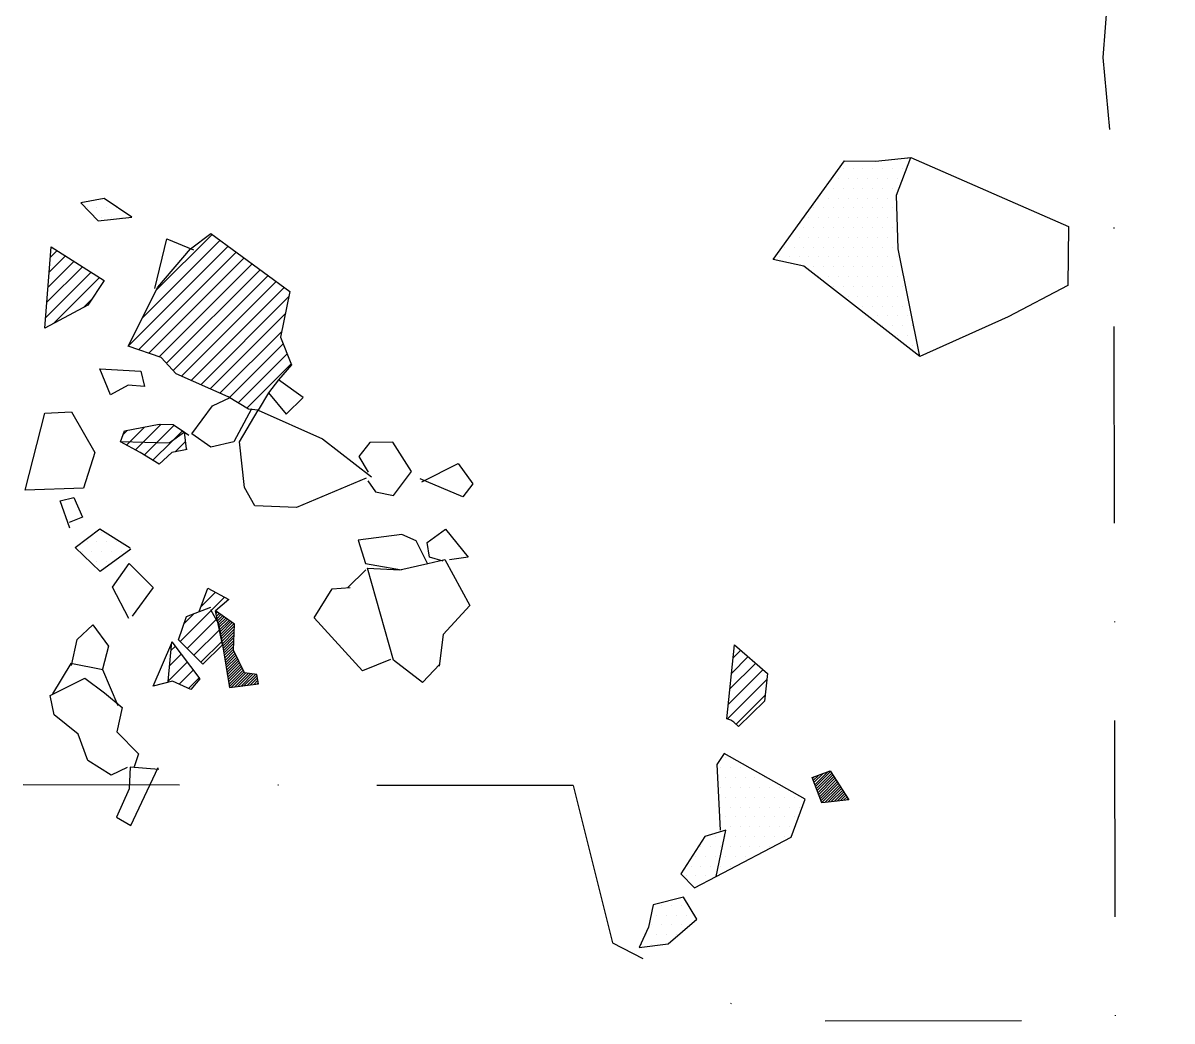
# Model space of a CAD drawing. Header units: metres. Extents: x 5 to 151, y -1680 to -1314.
# Drawn here: x 5 to 151.2, y -1679.7 to -1552.7 of the extents above; entities that cross this region are included whole.
import ezdxf

# ---------------------------------------------------------------- set-up
doc = ezdxf.new("R2010")
doc.units = ezdxf.units.M
doc.header["$LTSCALE"] = 25
doc.header["$MEASUREMENT"] = 0
doc.linetypes.add('STRICHPUNKTX2', pattern=[2, 1, -0.5, 0, -0.5])
doc.layers.get('0').update_dxf_attribs({"linetype": 'CONTINUOUS'})
for name, color, linetype in [('FEUER', 1, 'CONTINUOUS'), ('GRABUNGSGRENZE', 3, 'STRICHPUNKTX2'), ('KNOCHEN', 2, 'CONTINUOUS'), ('KNOCHENSCHRAFF', 2, 'CONTINUOUS'), ('STEINE', 4, 'CONTINUOUS'), ('STEINESCHRAFF', 4, 'CONTINUOUS')]:
    doc.layers.add(name, color=color, linetype=linetype)

# ---------------------------------------------------------------- blocks, each defined once
blk = doc.blocks.new('*X1')
at = {"color": 0}
for p, q in [((29.48, -1627.62), (29.54, -1627.56)), ((29.54, -1627.91), (29.75, -1627.71)), ((29.61, -1628.21), (29.95, -1627.86)), ((29.67, -1628.5), (30.16, -1628)), ((29.73, -1628.79), (30.37, -1628.15)), ((29.79, -1629.08), (30.58, -1628.3)), ((29.85, -1629.37), (30.78, -1628.44)), ((29.92, -1629.66), (30.99, -1628.59)), ((29.98, -1629.96), (31.2, -1628.74)), ((30.04, -1630.25), (31.4, -1628.88)), ((30.1, -1630.54), (31.61, -1629.03)), ((30.16, -1630.83), (31.82, -1629.18)), ((30.22, -1631.12), (31.89, -1629.45)), ((30.29, -1631.42), (31.88, -1629.82)), ((30.35, -1631.71), (31.86, -1630.2)), ((30.4, -1632.01), (31.84, -1630.57)), ((30.45, -1632.31), (31.82, -1630.94)), ((30.5, -1632.62), (31.81, -1631.31)), ((30.55, -1632.92), (31.79, -1631.68)), ((30.6, -1633.23), (31.77, -1632.05)), ((30.64, -1633.53), (31.76, -1632.42)), ((30.69, -1633.84), (31.83, -1632.7)), ((30.74, -1634.14), (31.94, -1632.94)), ((30.79, -1634.45), (32.06, -1633.17)), ((30.84, -1634.75), (32.18, -1633.41)), ((30.89, -1635.06), (32.3, -1633.65)), ((30.93, -1635.36), (32.42, -1633.88)), ((30.98, -1635.67), (32.53, -1634.12)), ((31.03, -1635.97), (32.65, -1634.35)), ((31.08, -1636.28), (32.77, -1634.59)), ((31.13, -1636.58), (32.89, -1634.82)), ((31.18, -1636.89), (33.01, -1635.06)), ((31.23, -1637.19), (33.12, -1635.3)), ((31.52, -1637.25), (33.35, -1635.42)), ((31.92, -1637.2), (33.66, -1635.46)), ((32.33, -1637.15), (33.97, -1635.51)), ((32.73, -1637.1), (34.29, -1635.55)), ((33.13, -1637.05), (34.6, -1635.59)), ((33.54, -1637), (34.78, -1635.76)), ((33.94, -1636.95), (34.83, -1636.06)), ((34.34, -1636.9), (34.88, -1636.37)), ((34.75, -1636.85), (34.93, -1636.67)), ((105.75, -1649.65), (107.39, -1648)), ((105.84, -1649.9), (107.76, -1647.98)), ((105.45, -1648.88), (105.68, -1648.65)), ((105.55, -1649.13), (106.25, -1648.43)), ((105.65, -1649.39), (106.82, -1648.22)), ((105.94, -1650.16), (107.9, -1648.2)), ((106.04, -1650.41), (108.04, -1648.41)), ((106.14, -1650.67), (108.18, -1648.63)), ((106.23, -1650.93), (108.32, -1648.84)), ((106.33, -1651.18), (108.46, -1649.05)), ((106.43, -1651.44), (108.6, -1649.27)), ((106.53, -1651.69), (108.74, -1649.48)), ((106.61, -1651.96), (108.88, -1649.7)), ((107.01, -1651.92), (109.02, -1649.91)), ((107.41, -1651.87), (109.16, -1650.12)), ((107.81, -1651.82), (109.3, -1650.34)), ((108.21, -1651.78), (109.44, -1650.55)), ((108.61, -1651.73), (109.58, -1650.77)), ((109.01, -1651.68), (109.72, -1650.98)), ((109.41, -1651.64), (109.86, -1651.19)), ((109.82, -1651.59), (110, -1651.41))]:
    blk.add_line(p, q, dxfattribs=at)
blk = doc.blocks.new('*X3')
at = {"color": 0}
for p, q in [((8.47, -1582.52), (9.32, -1581.67)), ((8.02, -1588.27), (12.56, -1583.74)), ((8.17, -1586.36), (11.48, -1583.05)), ((8.32, -1584.44), (10.4, -1582.36)), ((7.87, -1590.19), (13.64, -1584.42)), ((8.89, -1590.94), (14.72, -1585.11)), ((12.67, -1588.93), (13.71, -1587.89)), ((18.53, -1606.05), (20.44, -1604.14)), ((20.24, -1606.1), (22.57, -1603.78)), ((21.95, -1606.16), (24.22, -1603.89)), ((17.73, -1605.08), (18.24, -1604.57)), ((23.86, -1606.02), (25.26, -1604.62)), ((18.15, -1606.43), (18.53, -1606.05)), ((19.29, -1607.06), (20.24, -1606.1)), ((20.41, -1607.7), (21.95, -1606.16)), ((21.51, -1608.37), (23.86, -1606.02)), ((24.36, -1607.29), (25.67, -1605.98)), ((24.97, -1631.43), (30.62, -1625.78)), ((27.65, -1626.98), (29.46, -1625.17)), ((25.49, -1629.14), (26.73, -1627.9)), ((25.86, -1632.31), (29.67, -1628.5)), ((26.74, -1633.19), (29.98, -1629.96)), ((27.62, -1634.08), (30.29, -1631.42)), ((95.15, -1635.49), (97.28, -1633.36)), ((95.35, -1633.52), (96.33, -1632.54)), ((94.95, -1637.46), (98.23, -1634.18)), ((94.65, -1641.29), (99.66, -1636.28)), ((94.74, -1639.43), (99.17, -1635.01)), ((95.74, -1641.97), (99.43, -1638.28))]:
    blk.add_line(p, q, dxfattribs=at)
blk = doc.blocks.new('*X4')
at = {"color": 0}
for p, q in [((20.14, -1590.3), (30.06, -1580.38)), ((21.93, -1586.74), (29.04, -1579.63)), ((18.37, -1593.84), (31.08, -1581.12)), ((19.68, -1594.3), (32.1, -1581.87)), ((20.99, -1594.75), (33.12, -1582.62)), ((22.3, -1595.21), (34.13, -1583.37)), ((23.25, -1596.03), (35.15, -1584.12)), ((24.1, -1596.95), (36.17, -1584.87)), ((25.15, -1597.66), (37.19, -1585.62)), ((26.38, -1598.2), (38.21, -1586.37)), ((27.6, -1598.75), (38.81, -1587.54)), ((28.82, -1599.29), (38.36, -1589.75)), ((30.04, -1599.84), (37.92, -1591.97)), ((31.25, -1600.4), (38.09, -1593.56)), ((32.35, -1601.07), (38.59, -1594.83)), ((33.45, -1601.74), (39.09, -1596.1)), ((23.63, -1634.54), (25.11, -1633.06)), ((23.8, -1632.59), (24.34, -1632.05)), ((23.45, -1636.48), (25.87, -1634.06)), ((24.85, -1636.85), (26.63, -1635.07)), ((26.06, -1637.41), (27.4, -1636.07))]:
    blk.add_line(p, q, dxfattribs=at)
blk = doc.blocks.new('*X5')
at = {"color": 0}
for p, q in [((13.125, -1576.25), (13.125, -1576.25)), ((14.375, -1576.25), (14.375, -1576.25)), ((15.625, -1576.25), (15.625, -1576.25)), ((16.875, -1576.25), (16.875, -1576.25)), ((15, -1577.5), (15, -1577.5)), ((16.25, -1577.5), (16.25, -1577.5)), ((17.5, -1577.5), (17.5, -1577.5)), ((13.125, -1618.75), (13.125, -1618.75)), ((14.375, -1618.75), (14.375, -1618.75)), ((15, -1617.5), (15, -1617.5)), ((15.625, -1618.75), (15.625, -1618.75)), ((16.875, -1618.75), (16.875, -1618.75)), ((12.5, -1620), (12.5, -1620)), ((13.75, -1620), (13.75, -1620)), ((15, -1620), (15, -1620)), ((16.25, -1620), (16.25, -1620)), ((17.5, -1620), (17.5, -1620)), ((14.375, -1621.25), (14.375, -1621.25)), ((15.625, -1621.25), (15.625, -1621.25))]:
    blk.add_line(p, q, dxfattribs=at)
blk = doc.blocks.new('*X6')
at = {"color": 0}
for p, q in [((94.375, -1646.25), (94.375, -1646.25)), ((93.75, -1647.5), (93.75, -1647.5)), ((95, -1647.5), (95, -1647.5)), ((96.25, -1647.5), (96.25, -1647.5)), ((94.375, -1648.75), (94.375, -1648.75)), ((95.625, -1648.75), (95.625, -1648.75)), ((96.875, -1648.75), (96.875, -1648.75)), ((98.125, -1648.75), (98.125, -1648.75)), ((99.375, -1648.75), (99.375, -1648.75)), ((93.75, -1650), (93.75, -1650)), ((95, -1650), (95, -1650)), ((96.25, -1650), (96.25, -1650)), ((97.5, -1650), (97.5, -1650)), ((98.75, -1650), (98.75, -1650)), ((100, -1650), (100, -1650)), ((101.25, -1650), (101.25, -1650)), ((93.75, -1652.5), (93.75, -1652.5)), ((94.375, -1651.25), (94.375, -1651.25)), ((95, -1652.5), (95, -1652.5)), ((95.625, -1651.25), (95.625, -1651.25)), ((96.25, -1652.5), (96.25, -1652.5)), ((96.875, -1651.25), (96.875, -1651.25)), ((97.5, -1652.5), (97.5, -1652.5)), ((98.125, -1651.25), (98.125, -1651.25)), ((98.75, -1652.5), (98.75, -1652.5)), ((99.375, -1651.25), (99.375, -1651.25)), ((100, -1652.5), (100, -1652.5)), ((100.625, -1651.25), (100.625, -1651.25)), ((101.25, -1652.5), (101.25, -1652.5)), ((101.875, -1651.25), (101.875, -1651.25)), ((102.5, -1652.5), (102.5, -1652.5)), ((103.125, -1651.25), (103.125, -1651.25)), ((103.75, -1652.5), (103.75, -1652.5)), ((94.375, -1653.75), (94.375, -1653.75)), ((95.625, -1653.75), (95.625, -1653.75)), ((96.875, -1653.75), (96.875, -1653.75)), ((98.125, -1653.75), (98.125, -1653.75)), ((99.375, -1653.75), (99.375, -1653.75)), ((100.625, -1653.75), (100.625, -1653.75)), ((101.875, -1653.75), (101.875, -1653.75)), ((103.125, -1653.75), (103.125, -1653.75)), ((93.75, -1655), (93.75, -1655)), ((95, -1655), (95, -1655)), ((96.25, -1655), (96.25, -1655)), ((97.5, -1655), (97.5, -1655)), ((98.75, -1655), (98.75, -1655)), ((100, -1655), (100, -1655)), ((101.25, -1655), (101.25, -1655)), ((102.5, -1655), (102.5, -1655)), ((91.875, -1656.25), (91.875, -1656.25)), ((93.125, -1656.25), (93.125, -1656.25)), ((94.375, -1656.25), (94.375, -1656.25)), ((95.625, -1656.25), (95.625, -1656.25)), ((96.875, -1656.25), (96.875, -1656.25)), ((98.125, -1656.25), (98.125, -1656.25)), ((99.375, -1656.25), (99.375, -1656.25)), ((100.625, -1656.25), (100.625, -1656.25)), ((101.875, -1656.25), (101.875, -1656.25)), ((91.25, -1657.5), (91.25, -1657.5)), ((92.5, -1657.5), (92.5, -1657.5)), ((93.75, -1657.5), (93.75, -1657.5)), ((95, -1657.5), (95, -1657.5)), ((96.25, -1657.5), (96.25, -1657.5)), ((97.5, -1657.5), (97.5, -1657.5)), ((98.75, -1657.5), (98.75, -1657.5)), ((100, -1657.5), (100, -1657.5)), ((90.625, -1658.75), (90.625, -1658.75)), ((91.875, -1658.75), (91.875, -1658.75)), ((93.125, -1658.75), (93.125, -1658.75)), ((94.375, -1658.75), (94.375, -1658.75)), ((95.625, -1658.75), (95.625, -1658.75)), ((96.875, -1658.75), (96.875, -1658.75)), ((98.125, -1658.75), (98.125, -1658.75)), ((89.375, -1661.25), (89.375, -1661.25)), ((90, -1660), (90, -1660)), ((90.625, -1661.25), (90.625, -1661.25)), ((91.25, -1660), (91.25, -1660)), ((91.875, -1661.25), (91.875, -1661.25)), ((92.5, -1660), (92.5, -1660)), ((93.125, -1661.25), (93.125, -1661.25)), ((93.75, -1660), (93.75, -1660)), ((95, -1660), (95, -1660)), ((86.25, -1665), (86.25, -1665)), ((87.5, -1665), (87.5, -1665)), ((88.75, -1665), (88.75, -1665)), ((85.625, -1666.25), (85.625, -1666.25)), ((86.875, -1666.25), (86.875, -1666.25)), ((88.125, -1666.25), (88.125, -1666.25)), ((89.375, -1666.25), (89.375, -1666.25)), ((85, -1667.5), (85, -1667.5)), ((86.25, -1667.5), (86.25, -1667.5)), ((87.5, -1667.5), (87.5, -1667.5)), ((88.75, -1667.5), (88.75, -1667.5)), ((83.75, -1670), (83.75, -1670)), ((84.375, -1668.75), (84.375, -1668.75)), ((85, -1670), (85, -1670)), ((85.625, -1668.75), (85.625, -1668.75)), ((86.875, -1668.75), (86.875, -1668.75)), ((88.125, -1668.75), (88.125, -1668.75))]:
    blk.add_line(p, q, dxfattribs=at)
blk = doc.blocks.new('*X7')
at = {"color": 0}
for p, q in [((117.5, -1570), (117.5, -1570)), ((109.375, -1571.25), (109.375, -1571.25)), ((110.625, -1571.25), (110.625, -1571.25)), ((111.875, -1571.25), (111.875, -1571.25)), ((113.125, -1571.25), (113.125, -1571.25)), ((114.375, -1571.25), (114.375, -1571.25)), ((115.625, -1571.25), (115.625, -1571.25)), ((116.875, -1571.25), (116.875, -1571.25)), ((108.75, -1572.5), (108.75, -1572.5)), ((110, -1572.5), (110, -1572.5)), ((111.25, -1572.5), (111.25, -1572.5)), ((112.5, -1572.5), (112.5, -1572.5)), ((113.75, -1572.5), (113.75, -1572.5)), ((115, -1572.5), (115, -1572.5)), ((116.25, -1572.5), (116.25, -1572.5)), ((108.125, -1573.75), (108.125, -1573.75)), ((109.375, -1573.75), (109.375, -1573.75)), ((110.625, -1573.75), (110.625, -1573.75)), ((111.875, -1573.75), (111.875, -1573.75)), ((113.125, -1573.75), (113.125, -1573.75)), ((114.375, -1573.75), (114.375, -1573.75)), ((115.625, -1573.75), (115.625, -1573.75)), ((105.625, -1576.25), (105.625, -1576.25)), ((106.25, -1575), (106.25, -1575)), ((106.875, -1576.25), (106.875, -1576.25)), ((107.5, -1575), (107.5, -1575)), ((108.125, -1576.25), (108.125, -1576.25)), ((108.75, -1575), (108.75, -1575)), ((109.375, -1576.25), (109.375, -1576.25)), ((110, -1575), (110, -1575)), ((110.625, -1576.25), (110.625, -1576.25)), ((111.25, -1575), (111.25, -1575)), ((111.875, -1576.25), (111.875, -1576.25)), ((112.5, -1575), (112.5, -1575)), ((113.125, -1576.25), (113.125, -1576.25)), ((113.75, -1575), (113.75, -1575)), ((114.375, -1576.25), (114.375, -1576.25)), ((115, -1575), (115, -1575)), ((115.625, -1576.25), (115.625, -1576.25)), ((105, -1577.5), (105, -1577.5)), ((106.25, -1577.5), (106.25, -1577.5)), ((107.5, -1577.5), (107.5, -1577.5)), ((108.75, -1577.5), (108.75, -1577.5)), ((110, -1577.5), (110, -1577.5)), ((111.25, -1577.5), (111.25, -1577.5)), ((112.5, -1577.5), (112.5, -1577.5)), ((113.75, -1577.5), (113.75, -1577.5)), ((115, -1577.5), (115, -1577.5)), ((104.375, -1578.75), (104.375, -1578.75)), ((105.625, -1578.75), (105.625, -1578.75)), ((106.875, -1578.75), (106.875, -1578.75)), ((108.125, -1578.75), (108.125, -1578.75)), ((109.375, -1578.75), (109.375, -1578.75)), ((110.625, -1578.75), (110.625, -1578.75)), ((111.875, -1578.75), (111.875, -1578.75)), ((113.125, -1578.75), (113.125, -1578.75)), ((114.375, -1578.75), (114.375, -1578.75)), ((115.625, -1578.75), (115.625, -1578.75)), ((103.75, -1580), (103.75, -1580)), ((105, -1580), (105, -1580)), ((106.25, -1580), (106.25, -1580)), ((107.5, -1580), (107.5, -1580)), ((108.75, -1580), (108.75, -1580)), ((110, -1580), (110, -1580)), ((111.25, -1580), (111.25, -1580)), ((112.5, -1580), (112.5, -1580)), ((113.75, -1580), (113.75, -1580)), ((115, -1580), (115, -1580)), ((116.25, -1580), (116.25, -1580)), ((101.875, -1581.25), (101.875, -1581.25)), ((103.125, -1581.25), (103.125, -1581.25)), ((104.375, -1581.25), (104.375, -1581.25)), ((105.625, -1581.25), (105.625, -1581.25)), ((106.875, -1581.25), (106.875, -1581.25)), ((108.125, -1581.25), (108.125, -1581.25)), ((109.375, -1581.25), (109.375, -1581.25)), ((110.625, -1581.25), (110.625, -1581.25)), ((111.875, -1581.25), (111.875, -1581.25)), ((113.125, -1581.25), (113.125, -1581.25)), ((114.375, -1581.25), (114.375, -1581.25)), ((115.625, -1581.25), (115.625, -1581.25)), ((101.25, -1582.5), (101.25, -1582.5)), ((102.5, -1582.5), (102.5, -1582.5)), ((103.75, -1582.5), (103.75, -1582.5)), ((105, -1582.5), (105, -1582.5)), ((105.625, -1583.75), (105.625, -1583.75)), ((106.25, -1582.5), (106.25, -1582.5)), ((106.875, -1583.75), (106.875, -1583.75)), ((107.5, -1582.5), (107.5, -1582.5)), ((108.125, -1583.75), (108.125, -1583.75)), ((108.75, -1582.5), (108.75, -1582.5)), ((109.375, -1583.75), (109.375, -1583.75)), ((110, -1582.5), (110, -1582.5)), ((110.625, -1583.75), (110.625, -1583.75)), ((111.25, -1582.5), (111.25, -1582.5)), ((111.875, -1583.75), (111.875, -1583.75)), ((112.5, -1582.5), (112.5, -1582.5)), ((113.125, -1583.75), (113.125, -1583.75)), ((113.75, -1582.5), (113.75, -1582.5)), ((114.375, -1583.75), (114.375, -1583.75)), ((115, -1582.5), (115, -1582.5)), ((115.625, -1583.75), (115.625, -1583.75)), ((116.25, -1582.5), (116.25, -1582.5)), ((106.25, -1585), (106.25, -1585)), ((107.5, -1585), (107.5, -1585)), ((108.75, -1585), (108.75, -1585)), ((110, -1585), (110, -1585)), ((111.25, -1585), (111.25, -1585)), ((112.5, -1585), (112.5, -1585)), ((113.75, -1585), (113.75, -1585)), ((115, -1585), (115, -1585)), ((116.25, -1585), (116.25, -1585)), ((108.125, -1586.25), (108.125, -1586.25)), ((109.375, -1586.25), (109.375, -1586.25)), ((110.625, -1586.25), (110.625, -1586.25)), ((111.875, -1586.25), (111.875, -1586.25)), ((113.125, -1586.25), (113.125, -1586.25)), ((114.375, -1586.25), (114.375, -1586.25)), ((115.625, -1586.25), (115.625, -1586.25)), ((116.875, -1586.25), (116.875, -1586.25)), ((110, -1587.5), (110, -1587.5)), ((111.25, -1587.5), (111.25, -1587.5)), ((112.5, -1587.5), (112.5, -1587.5)), ((113.75, -1587.5), (113.75, -1587.5)), ((115, -1587.5), (115, -1587.5)), ((116.25, -1587.5), (116.25, -1587.5)), ((117.5, -1587.5), (117.5, -1587.5)), ((111.875, -1588.75), (111.875, -1588.75)), ((113.125, -1588.75), (113.125, -1588.75)), ((114.375, -1588.75), (114.375, -1588.75)), ((115.625, -1588.75), (115.625, -1588.75)), ((116.875, -1588.75), (116.875, -1588.75)), ((112.5, -1590), (112.5, -1590)), ((113.75, -1590), (113.75, -1590)), ((115, -1590), (115, -1590)), ((116.25, -1590), (116.25, -1590)), ((117.5, -1590), (117.5, -1590)), ((114.375, -1591.25), (114.375, -1591.25)), ((115.625, -1591.25), (115.625, -1591.25)), ((116.25, -1592.5), (116.25, -1592.5)), ((116.875, -1591.25), (116.875, -1591.25)), ((117.5, -1592.5), (117.5, -1592.5)), ((118.125, -1591.25), (118.125, -1591.25)), ((118.125, -1593.75), (118.125, -1593.75))]:
    blk.add_line(p, q, dxfattribs=at)

msp = doc.modelspace()

# ---------------------------------------------------------------- linework, layer by layer
at = {"layer": 'GRABUNGSGRENZE', "flags": 128}
msp.add_lwpolyline([(75, -1649.77), (79.99, -1669.79), (99.49, -1679.72), (144.01, -1679.63), (143.82, -1571.84), (142.45, -1557.12), (144.08, -1535.93), (148.15, -1516.27), (148.05, -1497.52), (145.56, -1492.43), (151.22, -1434.31), (149.13, -1422.59), (145, -1401.91), (141.85, -1392.18), (141.03, -1383.57), (143.99, -1320.05), (15.02, -1320.04)], dxfattribs=at)
at = {"layer": 'GRABUNGSGRENZE'}
msp.add_lwpolyline([(75, -1649.77), (4.98, -1649.68)], dxfattribs=at)
at = {"layer": 'KNOCHEN'}
for points in [[(30.37, -1631.84), (31.24, -1637.29), (34.96, -1636.83), (34.76, -1635.61), (33.18, -1635.4), (31.75, -1632.55), (31.9, -1629.24), (29.46, -1627.51)], [(30.37, -1631.84), (29.46, -1627.51)], [(106.63, -1651.96), (105.41, -1648.75), (107.7, -1647.89), (110.09, -1651.56), (106.63, -1651.96)]]:
    msp.add_lwpolyline(points, dxfattribs=at)
at = {"layer": 'STEINE'}
for points in [[(119.11, -1595.17), (104.34, -1583.65), (100.47, -1582.84), (109.54, -1570.26), (113.46, -1570.31), (117.99, -1569.85)], [(119.11, -1595.17), (116.36, -1581.46), (116.16, -1574.64), (117.99, -1569.85), (138.06, -1578.61), (137.96, -1586.15), (130.37, -1590.13), (119.11, -1595.17)], [(12.35, -1575.6), (14.54, -1577.89), (18.82, -1577.43), (15.3, -1575.04), (12.35, -1575.6)], [(34.91, -1601.99), (33.69, -1601.88), (31.09, -1600.31), (24.47, -1597.35), (22.58, -1595.31), (18.36, -1593.84), (22.13, -1586.35), (26.3, -1581.46), (28.9, -1579.52), (38.94, -1586.91), (37.76, -1592.72), (39.14, -1596.23), (37.51, -1598.12), (36.24, -1599.8), (34.91, -1601.99)], [(21.77, -1586.5), (23.3, -1580.18), (26.66, -1581.61)], [(7.76, -1591.54), (8.58, -1581.2), (15.3, -1585.48), (13.21, -1588.64), (7.76, -1591.54)], [(16.11, -1600.05), (14.74, -1596.74), (19.99, -1597.04), (20.44, -1598.98), (18.36, -1598.83), (16.11, -1600.05)], [(36.24, -1599.8), (38.48, -1602.5), (40.62, -1600.36), (37.51, -1598.12)], [(34.04, -1601.83), (31.8, -1606.01), (28.9, -1606.72), (26.45, -1604.99), (29.1, -1601.43), (31.35, -1600.36)], [(5.26, -1612.17), (7.76, -1602.39), (11.17, -1602.19), (14.13, -1607.38), (12.7, -1611.92)], [(48.66, -1610.65), (39.8, -1614.36), (34.5, -1614.16), (33.18, -1611.82), (32.52, -1606.01), (34.91, -1601.99), (34.91, -1601.99), (43.11, -1605.65), (49.33, -1610.49)], [(25.89, -1606.98), (23.91, -1607.39), (22.33, -1608.86), (19.88, -1607.38), (17.39, -1606.01), (17.9, -1604.63), (22.33, -1603.77), (24.11, -1603.82), (26.1, -1605.19)], [(17.39, -1606.01), (17.9, -1604.63), (22.33, -1603.77), (24.11, -1603.82), (25.52, -1604.78), (23.6, -1606.21), (17.39, -1606.01)], [(25.79, -1606.93), (25.52, -1604.78)], [(48.87, -1611), (49.83, -1612.38), (52.13, -1612.84), (54.42, -1609.78), (52.03, -1606.06), (49.12, -1606.11), (47.7, -1607.9), (48.92, -1609.88)], [(55.74, -1611.11), (60.38, -1608.76), (62.21, -1611.36), (60.94, -1613.04), (55.54, -1610.75)], [(12.7, -1611.92), (5.26, -1612.17)], [(10.92, -1617.01), (9.7, -1613.55), (11.43, -1613.09), (12.55, -1615.59), (10.87, -1616.3)], [(18.71, -1619.66), (14.79, -1622.51), (11.63, -1619.46), (14.74, -1617.11), (18.61, -1619.51)], [(58.44, -1621.19), (56.71, -1620.68), (56.41, -1618.85), (58.75, -1617.12), (61.65, -1620.68), (59.26, -1621.04)], [(56.46, -1621.5), (55.03, -1618.64), (53.2, -1617.83), (47.64, -1618.54), (48.56, -1621.5), (53.15, -1622.31)], [(18.46, -1628.52), (16.37, -1624.5), (18.51, -1621.49), (21.56, -1624.55), (18.86, -1628.22)], [(58.03, -1634.33), (55.84, -1636.63), (52.13, -1633.82), (48.82, -1622.11), (52.94, -1622.31), (56.51, -1621.5), (58.65, -1620.99), (61.86, -1626.85), (58.44, -1630.56), (57.93, -1634.59)], [(46.34, -1624.54), (48.61, -1622.31)], [(27.42, -1627.61), (28.49, -1624.65), (31.19, -1626.08), (29.46, -1627.51)], [(51.77, -1633.72), (48.2, -1635.15), (42.04, -1628.42), (44.33, -1624.71), (46.62, -1624.55)], [(28.85, -1627.35), (29.87, -1629.19), (30.37, -1631.84), (27.88, -1634.33), (24.77, -1631.22), (25.79, -1628.27), (28.9, -1627.05)], [(11.17, -1634.48), (11.88, -1631.17), (13.87, -1629.29), (15.86, -1632.04), (15.09, -1634.94)], [(24.01, -1636.47), (21.56, -1637.13), (23.91, -1631.58)], [(23.45, -1636.52), (23.91, -1631.48)], [(23.91, -1631.48), (27.47, -1636.17), (26.35, -1637.54), (24.01, -1636.47)], [(17.08, -1639.63), (15.14, -1635.04), (11.07, -1634.23), (8.73, -1638.1)], [(18.25, -1647.47), (16.21, -1648.44), (13.21, -1646.56), (11.99, -1643.24), (8.93, -1640.75), (8.42, -1638.3), (12.85, -1636.11), (15.35, -1637.95), (17.59, -1639.83), (16.93, -1642.94), (19.68, -1645.74), (19.12, -1647.37)], [(93.18, -1661.33), (102.76, -1656.34), (104.54, -1651.5), (94.2, -1645.7), (93.28, -1647.07), (93.69, -1655.43)], [(22.27, -1647.73), (18.61, -1647.42), (18.5, -1650.17), (16.87, -1653.79), (18.71, -1654.86), (22.17, -1647.47)], [(88.7, -1660.98), (90.43, -1662.76), (93.18, -1661.33), (94.45, -1655.43), (91.75, -1656.24), (88.7, -1660.98)], [(83.4, -1670.35), (87.07, -1669.89), (90.73, -1666.78), (89.05, -1663.98), (85.18, -1664.95), (84.57, -1667.8), (83.4, -1670.35)]]:
    msp.add_lwpolyline(points, dxfattribs=at)
msp.add_lwpolyline([(95.06, -1641.43), (94.56, -1641.26), (95.53, -1631.84), (99.75, -1635.51), (99.34, -1639.02), (96.03, -1642.23), (95.45, -1641.7)], close=True, dxfattribs=at)
at = {"layer": 'STEINESCHRAFF'}
msp.add_lwpolyline([(88.7, -1660.98), (88.7, -1660.98), (88.7, -1660.98)], dxfattribs=at)

# ---------------------------------------------------------------- block references
at = {"layer": 'FEUER'}
for name in ['*X4', '*X3']:
    msp.add_blockref(name, (0, 0), dxfattribs=at)
at = {"layer": 'KNOCHENSCHRAFF'}
msp.add_blockref('*X1', (0, 0), dxfattribs=at)
at = {"layer": 'STEINESCHRAFF'}
for name in ['*X7', '*X5', '*X6']:
    msp.add_blockref(name, (0, 0), dxfattribs=at)

doc.saveas('drawing.dxf')
